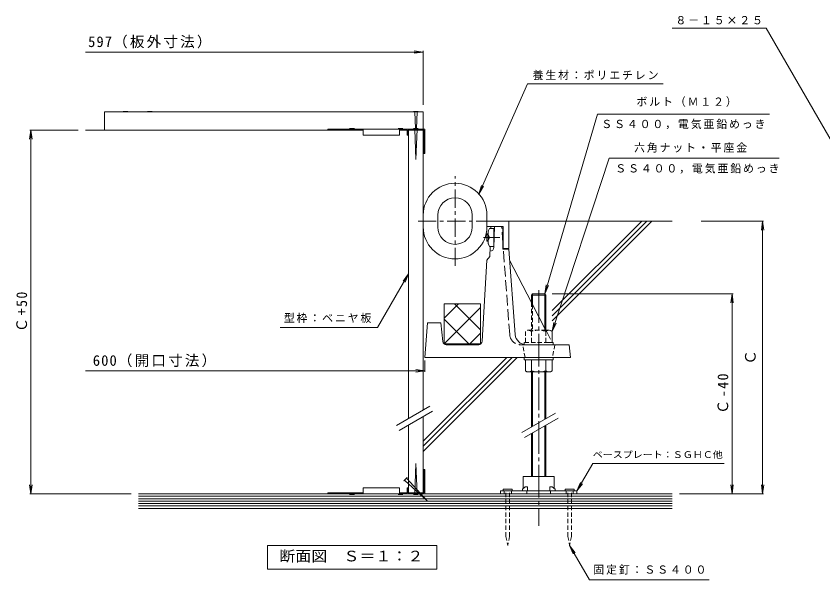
# Model space of a CAD drawing. Units: millimetres on the paper, enlarged 6 times, with parts at other scales. Extents: x -1115 to 1113, y -816 to 690.
# Drawn here: x -1115 to 215, y -240 to 690 of the extents above; entities that cross this region are included whole.
import ezdxf
from ezdxf.enums import TextEntityAlignment as Align

# ---------------------------------------------------------------- set-up
doc = ezdxf.new("R2010")
doc.units = ezdxf.units.MM
doc.header["$LTSCALE"] = 6
for name, pattern in [('CHAIN1', [8, 5, -1, 1, -1]), ('CHAIN2', [12, 9, -1, 1, -1]), ('DASHED1', [1.8, 1.2, -0.6]), ('DASHED3', [4, 3, -1])]:
    doc.linetypes.add(name, pattern=pattern)
for name, color, linetype, lineweight in [('1-0_1-0ﾚｲﾔ', 4, 'Continuous', 9), ('1-1_1-1ﾚｲﾔ', 2, 'Continuous', 9), ('1-2_1-2ﾚｲﾔ', 3, 'Continuous', 9), ('1-4_1-4ﾚｲﾔ', 7, 'Continuous', 9), ('1-5_1-5ﾚｲﾔ', 7, 'Continuous', 9), ('1-6_1-6ﾚｲﾔ', 6, 'Continuous', 9), ('1-8_181', 3, 'DASHED1', 9), ('1-A_188', 2, 'Continuous', 9), ('1-B_199', 4, 'Continuous', 9), ('1-C_200', 4, 'Continuous', 9), ('B-5_302Dansa', 7, 'Continuous', 9)]:
    doc.layers.add(name, color=color, linetype=linetype, lineweight=lineweight)
doc.styles.add('ＭＳ ゴシック', font='')
doc.styles.get('ＭＳ ゴシック').set_extended_font_data('MS Gothic')

msp = doc.modelspace()

# ---------------------------------------------------------------- linework, layer by layer
at = {"layer": '1-0_1-0ﾚｲﾔ'}
for p, q in [((-316.452, -93.326), (-316.452, -98.126)), ((-310.452, -98.126), (-310.452, -93.326)), ((-298.452, -98.126), (-298.452, -93.326)), ((-272.952, -93.326), (-272.952, -98.126)), ((-233.952, -93.326), (-233.952, -98.126)), ((-208.452, -98.126), (-208.452, -93.326)), ((-196.452, -98.126), (-196.452, -93.326))]:
    msp.add_line(p, q, dxfattribs=at)
msp.add_lwpolyline([(-316.452, -93.326), (-190.452, -93.326), (-190.452, -98.126)], dxfattribs=at)
at = {"layer": '1-1_1-1ﾚｲﾔ'}
for p, q in [((-302.952, 351.874), (-302.952, 306.874)), ((-311.953, 342.875), (-338.953, 342.875)), ((-327.447, 339.725), (-334.363, 339.725)), ((-332.36, 342.875), (-332.47, 339.725)), ((-327.509, 308.175), (-326.352, 342.875)), ((-327.447, 310.025), (-327.447, 339.725)), ((-312.553, 342.875), (-312.553, 305.375)), ((-311.953, 342.875), (-311.953, 306.874)), ((-338.953, 330.875), (-338.953, 318.875)), ((-338.953, 330.875), (-337.048, 330.875)), ((-338.953, 329.738), (-337.048, 329.738)), ((-338.953, 320.012), (-337.048, 320.012)), ((-327.447, 324.875), (-334.363, 324.875)), ((-327.447, 330.875), (-326.753, 330.875)), ((-327.447, 329.738), (-326.79, 329.738)), ((-327.447, 320.012), (-327.115, 320.012)), ((-338.953, 318.875), (-337.048, 318.875)), ((-337.048, 314.675), (-334.363, 310.025)), ((-327.447, 310.025), (-334.363, 310.025)), ((-333.507, 310.025), (-334.088, 293.375)), ((-327.447, 318.875), (-327.153, 318.875)), ((-302.952, 306.874), (-311.953, 306.874)), ((-338.812, 287.375), (-334.088, 293.375)), ((-333.506, 302.374), (-333.774, 302.374)), ((-302.77, 305.375), (-312.553, 305.375)), ((-292.179, 164.526), (-302.77, 305.375)), ((-346.863, 153.515), (-338.812, 287.375)), ((-301.416, 287.375), (-265.444, 217.793)), ((-349.179, 215.375), (-409.179, 215.375)), ((-409.179, 149.375), (-409.179, 215.375)), ((-409.179, 191.905), (-385.708, 215.375)), ((-349.179, 172.392), (-392.163, 215.375)), ((-349.179, 214.819), (-349.736, 215.375)), ((-265.444, 217.793), (-240.897, 170.309)), ((-349.179, 209.478), (-409.179, 149.478)), ((-368.588, 149.375), (-409.179, 189.965)), ((-436.781, 183.875), (-440.952, 126.874)), ((-414.953, 183.875), (-436.781, 183.875)), ((-411.545, 153.212), (-414.953, 183.875)), ((-349.179, 167.053), (-366.856, 149.375)), ((-240.897, 170.309), (-240.887, 170.288)), ((-240.851, 170.219), (-233.952, 156.875)), ((-406.179, 149.375), (-406.179, 147.875)), ((-352.179, 148.624), (-406.179, 148.624)), ((-406.179, 147.875), (-352.179, 147.875)), ((-352.179, 149.375), (-352.179, 147.875)), ((-274.23, 147.875), (-203.053, 147.875)), ((-200.952, 126.874), (-203.046, 147.803)), ((-200.952, 126.874), (-440.952, 126.874))]:
    msp.add_line(p, q, dxfattribs=at)
at = {"layer": '1-1_1-1ﾚｲﾔ', "linetype": 'DASHED3'}
for p, q in [((-312.553, 315.456), (-314.614, 342.875)), ((-301.205, 164.526), (-311.795, 305.375)), ((-283.256, 147.875), (-274.23, 147.875))]:
    msp.add_line(p, q, dxfattribs=at)
at = {"layer": '1-1_1-1ﾚｲﾔ', "linetype": 'CHAIN1'}
msp.add_line((-317.487, 324.875), (-344.365, 324.875), dxfattribs=at)
at = {"layer": '1-1_1-1ﾚｲﾔ'}
for points in [[(-302.952, 351.874), (-338.953, 351.874), (-338.953, 342.875)], [(-337.048, 314.675), (-337.048, 335.075), (-334.363, 339.725)], [(-349.179, 215.375), (-349.179, 149.375), (-409.179, 149.375)]]:
    msp.add_lwpolyline(points, dxfattribs=at)
for centre, radius, start, end in [((-325.438, 332.3), 11.61, 159.75784, 219.75725), ((-325.438, 317.45), 11.61, 140.24275, 200.24216), ((-333.506, 308.375), 6, 270, 358.09052), ((-274.23, 165.875), 18, 184.2999, 269.99976), ((-405.582, 153.875), 6, 186.34067, 270), ((-352.853, 153.875), 6, 270, 356.55727)]:
    msp.add_arc(centre, radius, start, end, dxfattribs=at)
at = {"layer": '1-1_1-1ﾚｲﾔ', "linetype": 'DASHED3'}
msp.add_arc((-283.256, 165.875), 18, 184.2999, 270, dxfattribs=at)
at = {"layer": '1-2_1-2ﾚｲﾔ'}
for p, q in [((-265.452, 229.874), (-263.452, 231.874)), ((-241.452, 229.874), (-265.452, 229.874)), ((-265.452, 229.874), (-265.452, 217.76)), ((-243.452, 231.874), (-263.452, 231.874)), ((-263.452, 231.874), (-263.452, 213.893)), ((-243.452, 231.874), (-243.452, 175.258)), ((-241.452, 229.874), (-243.452, 231.874)), ((-241.452, 229.874), (-241.452, 171.803)), ((-236.445, 171.803), (-241.702, 171.803)), ((-231.452, 151.803), (-231.452, 169.803)), ((-229.452, 151.803), (-237.302, 151.803)), ((-229.452, 151.803), (-229.452, 147.803)), ((-277.452, 126.874), (-277.452, 122.874)), ((-229.452, 122.874), (-277.452, 122.874)), ((-275.452, 122.874), (-275.452, 104.874)), ((-265.452, 122.874), (-265.452, 104.874)), ((-241.452, 122.874), (-241.452, 104.874)), ((-231.452, 122.874), (-231.452, 104.874)), ((-229.452, 126.874), (-229.452, 122.874)), ((-236.445, 102.874), (-270.458, 102.874)), ((-265.452, 102.874), (-265.452, 11.884)), ((-263.452, 102.874), (-263.452, 13.039)), ((-243.452, 102.874), (-243.452, 24.586)), ((-241.452, 102.874), (-241.452, 25.741)), ((-488.04, 14.415), (-432.81, 46.302)), ((-483.54, 6.621), (-428.31, 38.508)), ((-281.161, 2.815), (-225.931, 34.701)), ((-276.661, -4.98), (-221.431, 26.907)), ((-243.452, 14.193), (-243.452, -69.326)), ((-241.452, 15.348), (-241.452, -69.326)), ((-265.452, 1.492), (-265.452, -69.326)), ((-263.452, 2.646), (-263.452, -69.326))]:
    msp.add_line(p, q, dxfattribs=at)
at = {"layer": '1-2_1-2ﾚｲﾔ', "linetype": 'CHAIN2'}
msp.add_line((-253.452, 237.874), (-253.452, -151.2), dxfattribs=at)
at = {"layer": '1-2_1-2ﾚｲﾔ', "linetype": 'DASHED1'}
for p, q in [((-265.452, 217.76), (-265.452, 171.803)), ((-263.452, 213.893), (-263.452, 171.803)), ((-243.452, 175.258), (-243.452, 171.803)), ((-275.452, 151.803), (-275.452, 169.803)), ((-241.702, 171.803), (-270.458, 171.803)), ((-265.452, 151.803), (-265.452, 169.803)), ((-241.452, 151.803), (-241.452, 169.803))]:
    msp.add_line(p, q, dxfattribs=at)
at = {"layer": '1-2_1-2ﾚｲﾔ', "color": 6, "linetype": 'DASHED1'}
for p, q in [((-275.953, 126.874), (-279.762, 147.875)), ((-271.227, 147.874), (-239.952, 147.874)), ((-226.752, 147.875), (-230.952, 126.874))]:
    msp.add_line(p, q, dxfattribs=at)
at = {"layer": '1-2_1-2ﾚｲﾔ', "linetype": 'DASHED1'}
msp.add_lwpolyline([(-237.302, 151.803), (-277.452, 151.803), (-277.452, 147.803)], dxfattribs=at)
for centre, radius, start, end in [((-270.451, 164.553), 7.25, 46.39717, 133.60281), ((-253.452, 134.804), 37, 71.07535, 108.92464), ((-236.451, 164.553), 7.25, 128.32871, 133.60281)]:
    msp.add_arc(centre, radius, start, end, dxfattribs=at)
at = {"layer": '1-2_1-2ﾚｲﾔ'}
for centre, radius, start, end in [((-236.451, 164.553), 7.25, 46.39717, 128.32871), ((-270.451, 110.124), 7.25, 226.39717, 313.60281), ((-253.452, 139.875), 37, 251.07535, 288.92464), ((-236.451, 110.124), 7.25, 226.39717, 313.60281)]:
    msp.add_arc(centre, radius, start, end, dxfattribs=at)
at = {"layer": '1-4_1-4ﾚｲﾔ'}
for p, q in [((-443.952, 630.736), (-1000.952, 630.736)), ((-443.952, 630.736), (-458.824, 632.694)), ((-443.952, 630.736), (-458.824, 628.779)), ((-443.952, 632.536), (-443.952, 543.874)), ((-1092.629, 501.874), (-1012.952, 501.874)), ((-1090.829, 501.874), (-1088.871, 487.002)), ((-443.942, 361.774), (-443.942, 341.974)), ((-419.942, 361.774), (-419.942, 341.974)), ((-362.953, 361.774), (-362.953, 341.974)), ((-338.953, 361.774), (-338.953, 341.974)), ((117.358, 351.874), (14.454, 351.874)), ((115.558, 351.874), (117.516, 337.002)), ((67.068, 231.874), (-231.452, 231.874)), ((65.268, 231.874), (67.226, 217.002)), ((-440.952, 121.974), (-440.952, 102.964)), ((-440.952, 104.764), (-455.824, 106.722)), ((-1000.952, 104.764), (-440.952, 104.764)), ((-440.952, 104.764), (-455.824, 102.806)), ((-1090.829, -98.126), (-1092.787, -83.254)), ((-1090.829, -98.126), (-1088.871, -83.254)), ((65.268, -98.126), (63.31, -83.254)), ((65.268, -98.126), (67.226, -83.254)), ((115.558, -98.126), (113.601, -83.254)), ((115.558, -98.126), (117.516, -83.254)), ((-1092.629, -98.126), (-925.452, -98.126)), ((117.358, -98.126), (-21.452, -98.126))]:
    msp.add_line(p, q, dxfattribs=at)
at = {"layer": '1-4_1-4ﾚｲﾔ', "color": 4, "linetype": 'CHAIN1'}
for p, q in [((-391.447, 277.985), (-391.447, 425.764)), ((-452.361, 351.874), (-330.533, 351.874))]:
    msp.add_line(p, q, dxfattribs=at)
at = {"layer": '1-4_1-4ﾚｲﾔ', "color": 2}
for p, q in [((-700.876, -183.369), (-421.44, -183.369)), ((-700.876, -222.369), (-700.876, -183.369)), ((-421.44, -183.369), (-421.44, -222.369)), ((-421.44, -222.369), (-700.876, -222.369))]:
    msp.add_line(p, q, dxfattribs=at)
at = {"layer": '1-4_1-4ﾚｲﾔ'}
for points in [[(-1090.829, -98.126), (-1090.829, 501.874), (-1092.787, 487.002)], [(115.558, -98.126), (115.558, 351.874), (113.601, 337.002)], [(65.268, -98.126), (65.268, 231.874), (63.31, 217.002)]]:
    msp.add_lwpolyline(points, dxfattribs=at)
for centre, radius, start, end in [((-391.447, 361.774), 52.495, 0, 180), ((-391.447, 361.774), 28.495, 0, 180), ((-391.447, 341.974), 52.495, 180, 0), ((-391.447, 341.974), 28.495, 180, 0)]:
    msp.add_arc(centre, radius, start, end, dxfattribs=at)
at = {"layer": '1-5_1-5ﾚｲﾔ'}
for p, q in [((-351.986, 396.41), (-271.939, 578.499)), ((-271.939, 578.499), (-48.132, 578.499)), ((-243.452, 231.874), (-156.685, 528.418)), ((127.327, 528.418), (-156.685, 528.418)), ((-231.452, 169.875), (-137.243, 455.5)), ((-137.243, 455.5), (142.773, 455.5)), ((-351.986, 396.41), (-347.793, 410.812)), ((-351.986, 396.41), (-344.209, 409.237)), ((-467.952, 264.838), (-477.083, 252.938)), ((-243.452, 231.874), (-241.074, 246.684)), ((-243.452, 231.874), (-237.322, 245.564)), ((-231.452, 169.875), (-228.653, 184.611)), ((-231.452, 169.875), (-224.934, 183.385)), ((-190.452, -93.326), (-164.471, -48.326)), ((-164.471, -48.326), (52.129, -48.326)), ((-190.452, -93.326), (-184.712, -79.468)), ((-190.452, -93.326), (-181.32, -81.426)), ((-202.452, -183.326), (-196.712, -197.185)), ((-202.452, -183.326), (-193.321, -195.227))]:
    msp.add_line(p, q, dxfattribs=at)
for points in [[(-679.519, 176.176), (-519.141, 176.176), (-467.952, 264.838), (-473.692, 250.98)], [(-202.452, -183.326), (-169.669, -240.107), (27.813, -240.107)]]:
    msp.add_lwpolyline(points, dxfattribs=at)
at = {"layer": '1-6_1-6ﾚｲﾔ'}
for p, q in [((-302.953, 351.874), (-33.452, 351.874)), ((-231.452, 187.13), (-66.707, 351.874)), ((-231.452, 195.616), (-75.193, 351.874)), ((-231.452, 204.101), (-83.678, 351.874)), ((-443.952, -11.255), (-305.822, 126.874)), ((-443.952, -19.74), (-297.337, 126.874)), ((-443.952, -28.225), (-288.852, 126.874)), ((-913.452, -98.126), (-33.452, -98.126)), ((-913.452, -102.126), (-33.452, -102.126)), ((-913.452, -106.126), (-33.452, -106.126)), ((-913.452, -110.126), (-33.452, -110.126)), ((-913.452, -114.126), (-33.452, -114.126)), ((-913.452, -118.126), (-33.452, -118.126)), ((-913.452, -122.126), (-33.452, -122.126))]:
    msp.add_line(p, q, dxfattribs=at)
at = {"layer": '1-8_181', "linetype": 'Continuous'}
for p, q in [((-311.951, -90.326), (-311.951, -93.326)), ((-296.952, -90.326), (-311.951, -90.326)), ((-296.952, -90.326), (-296.952, -93.326)), ((-209.951, -90.326), (-194.952, -90.326)), ((-209.951, -90.326), (-209.951, -93.326)), ((-194.952, -90.326), (-194.952, -93.326))]:
    msp.add_line(p, q, dxfattribs=at)
at = {"layer": '1-8_181'}
for p, q in [((-307.452, -168.326), (-307.452, -93.326)), ((-301.452, -168.326), (-301.452, -93.326)), ((-205.452, -168.326), (-205.452, -93.326)), ((-199.451, -168.326), (-199.451, -93.326)), ((-307.452, -168.326), (-304.452, -183.326)), ((-301.452, -168.326), (-304.452, -183.326)), ((-205.452, -168.326), (-202.452, -183.326)), ((-199.451, -168.326), (-202.452, -183.326))]:
    msp.add_line(p, q, dxfattribs=at)
at = {"layer": '1-A_188', "color": 3}
for p, q in [((-601.353, 501.874), (-601.353, 503.474)), ((-542.952, 501.874), (-601.353, 501.874)), ((-542.952, 503.474), (-542.952, 493.474)), ((-482.953, 493.474), (-542.952, 493.474)), ((-482.953, 503.474), (-482.953, 493.474)), ((-470.553, 501.874), (-482.953, 501.874)), ((-468.953, 493.474), (-468.953, 501.874)), ((-441.352, 463.474), (-443.952, 463.474)), ((-441.352, -58.126), (-443.952, -58.126)), ((-441.352, -58.126), (-441.352, -98.126)), ((-542.952, -98.126), (-542.952, -88.126)), ((-482.953, -88.126), (-542.952, -88.126)), ((-482.953, -98.126), (-482.953, -88.126)), ((-470.553, -88.126), (-470.553, -98.126)), ((-468.953, -88.126), (-470.553, -88.126)), ((-468.953, -88.126), (-468.953, -96.526)), ((-601.353, -96.526), (-601.353, -98.126)), ((-542.952, -96.526), (-601.353, -96.526)), ((-441.352, -98.126), (-601.353, -98.126)), ((-470.553, -96.526), (-482.953, -96.526))]:
    msp.add_line(p, q, dxfattribs=at)
at = {"layer": '1-A_188'}
for p, q in [((-278.952, -69.326), (-278.952, -89.101)), ((-278.952, -69.326), (-227.952, -69.326)), ((-227.952, -69.326), (-227.952, -89.101)), ((-275.801, -86.529), (-280.452, -90.326)), ((-280.452, -90.326), (-280.452, -93.326)), ((-231.103, -86.529), (-226.452, -90.326)), ((-226.452, -90.326), (-226.452, -93.326))]:
    msp.add_line(p, q, dxfattribs=at)
at = {"layer": '1-A_188', "color": 3}
for points in [[(-441.352, 463.474), (-441.352, 503.474), (-601.353, 503.474)], [(-468.953, 493.474), (-470.553, 493.474), (-470.553, 503.474)], [(-442.953, 463.474), (-442.953, 501.874), (-468.953, 501.874)], [(-442.953, -58.126), (-442.953, -96.526), (-468.953, -96.526)]]:
    msp.add_lwpolyline(points, dxfattribs=at)
at = {"layer": '1-A_188'}
for points in [[(-275.801, -86.529), (-271.768, -86.529), (-271.768, -93.326)], [(-231.103, -86.529), (-235.135, -86.529), (-235.135, -93.326)]]:
    msp.add_lwpolyline(points, dxfattribs=at)
at = {"layer": '1-B_199', "color": 6}
msp.add_line((-443.952, 501.874), (-443.952, 531.874), dxfattribs=at)
at = {"layer": '1-B_199'}
for p, q in [((-601.353, 501.874), (-1000.952, 501.874)), ((-467.952, 501.874), (-467.952, 26.013)), ((-443.952, 501.874), (-443.952, 39.869)), ((-443.952, 29.477), (-443.952, -98.126)), ((-467.952, 15.621), (-467.952, -98.126))]:
    msp.add_line(p, q, dxfattribs=at)
at = {"layer": '1-B_199', "color": 6}
msp.add_lwpolyline([(-443.952, 531.874), (-969.14, 531.874), (-969.14, 501.874)], dxfattribs=at)
at = {"layer": '1-C_200'}
for p, q in [((-938.715, 532.874), (-936.714, 531.874)), ((-938.715, 532.874), (-930.715, 532.874)), ((-932.715, 531.875), (-930.715, 532.874)), ((-898.714, 532.874), (-896.714, 531.874)), ((-898.714, 532.874), (-890.714, 532.874)), ((-892.714, 531.875), (-890.714, 532.874)), ((-459.952, 532.874), (-457.952, 531.874)), ((-459.952, 532.874), (-451.952, 532.874)), ((-453.953, 531.875), (-451.952, 532.874)), ((-457.952, 531.874), (-456.857, 504.474)), ((-453.953, 531.875), (-455.049, 504.474)), ((-565.353, 504.474), (-563.353, 503.474)), ((-565.353, 504.474), (-557.353, 504.474)), ((-559.353, 503.475), (-557.353, 504.474)), ((-485.352, 504.474), (-483.353, 503.474)), ((-485.352, 504.474), (-477.353, 504.474)), ((-479.353, 503.475), (-477.353, 504.474)), ((-459.952, 504.474), (-457.952, 503.474)), ((-459.952, 504.474), (-451.952, 504.474)), ((-457.952, 503.474), (-455.953, 453.471)), ((-453.953, 503.475), (-455.953, 453.471)), ((-453.953, 503.475), (-451.952, 504.474)), ((-457.952, -98.126), (-455.953, -48.123)), ((-453.953, -98.126), (-455.953, -48.123)), ((-470.416, -70.947), (-476.073, -76.604)), ((-473.951, -75.897), (-476.073, -76.604)), ((-473.951, -75.897), (-437.18, -109.84)), ((-470.416, -70.947), (-471.123, -73.068)), ((-471.123, -73.068), (-437.18, -109.84)), ((-565.353, -99.126), (-563.353, -98.126)), ((-565.353, -99.126), (-557.353, -99.126)), ((-559.353, -98.126), (-557.353, -99.126)), ((-485.352, -99.126), (-483.353, -98.126)), ((-485.352, -99.126), (-477.353, -99.126)), ((-479.353, -98.126), (-477.353, -99.126)), ((-459.952, -99.126), (-457.952, -98.126)), ((-459.952, -99.126), (-451.952, -99.126)), ((-453.953, -98.126), (-451.952, -99.126))]:
    msp.add_line(p, q, dxfattribs=at)
at = {"layer": 'B-5_302Dansa'}
for p in [(-33.691, 670.033), (261.88, 426.62)]:
    msp.add_line(p, (121.346, 670.033), dxfattribs=at)

# ---------------------------------------------------------------- texts
at = {"layer": '1-4_1-4ﾚｲﾔ', "color": 2, "style": 'ＭＳ ゴシック'}
msp.add_text('Ｃ', height=17.6, rotation=90, dxfattribs=at).set_placement((109.558, 114.874), align=Align.BOTTOM_LEFT)
at = {"layer": '1-4_1-4ﾚｲﾔ', "color": 2, "style": 'ＭＳ ゴシック', "width": 1.1}
msp.add_text('断面図\u3000Ｓ＝１：２', height=17.6, dxfattribs=at).set_placement((-681.158, -214.869), align=Align.BOTTOM_LEFT)
at = {"layer": '1-4_1-4ﾚｲﾔ', "color": 2, "char_height": 17.6, "attachment_point": 7, "style": 'ＭＳ ゴシック'}
for s, insert in [('\\T1.15;597（板外寸法）', (-996.442, 636.736)), ('\\T1.15;600（開口寸法）', (-988.64, 110.764))]:
    msp.add_mtext(s, dxfattribs=dict(at, insert=insert))
at = {"layer": '1-4_1-4ﾚｲﾔ', "color": 2, "char_height": 17.6, "attachment_point": 7, "rotation": 90, "style": 'ＭＳ ゴシック'}
for s, insert in [('\\T1.21;\\W0.95;Ｃ+50', (-1096.829, 168.874)), ('\\T1.21;\\W0.95;Ｃ-40', (59.268, 33.874))]:
    msp.add_mtext(s, dxfattribs=dict(at, insert=insert))
at = {"layer": '1-5_1-5ﾚｲﾔ', "color": 4, "style": 'ＭＳ ゴシック', "width": 1.1}
msp.add_text('ベースプレート：ＳＧＨＣ他', height=11, dxfattribs=at).set_placement((-164.471, -42.326), align=Align.BOTTOM_LEFT)
at = {"layer": '1-5_1-5ﾚｲﾔ', "char_height": 13.2, "attachment_point": 7, "style": 'ＭＳ ゴシック'}
for s, insert in [('\\T1.17;養生材：ポリエチレン', (-263.536, 584.499)), ('\\T1.17;ボルト（Ｍ１２）', (-92.283, 540.352)), ('\\T1.17;ＳＳ４００，電気亜鉛めっき', (-150.27, 503.339)), ('\\T1.17;六角ナット・平座金', (-96.295, 464.797)), ('\\T1.17;ＳＳ４００，電気亜鉛めっき', (-127.227, 430.136)), ('\\T1.17;型枠：ベニヤ板', (-673.724, 183.682)), ('\\T1.17;固定釘：ＳＳ４００', (-163.456, -231.433))]:
    msp.add_mtext(s, dxfattribs=dict(at, insert=insert))
at = {"layer": 'B-5_302Dansa', "insert": (-28.028, 676.364), "char_height": 13.2, "attachment_point": 7, "style": 'ＭＳ ゴシック'}
msp.add_mtext('\\T1.17;８－１５×２５', dxfattribs=at)

doc.saveas('drawing.dxf')
